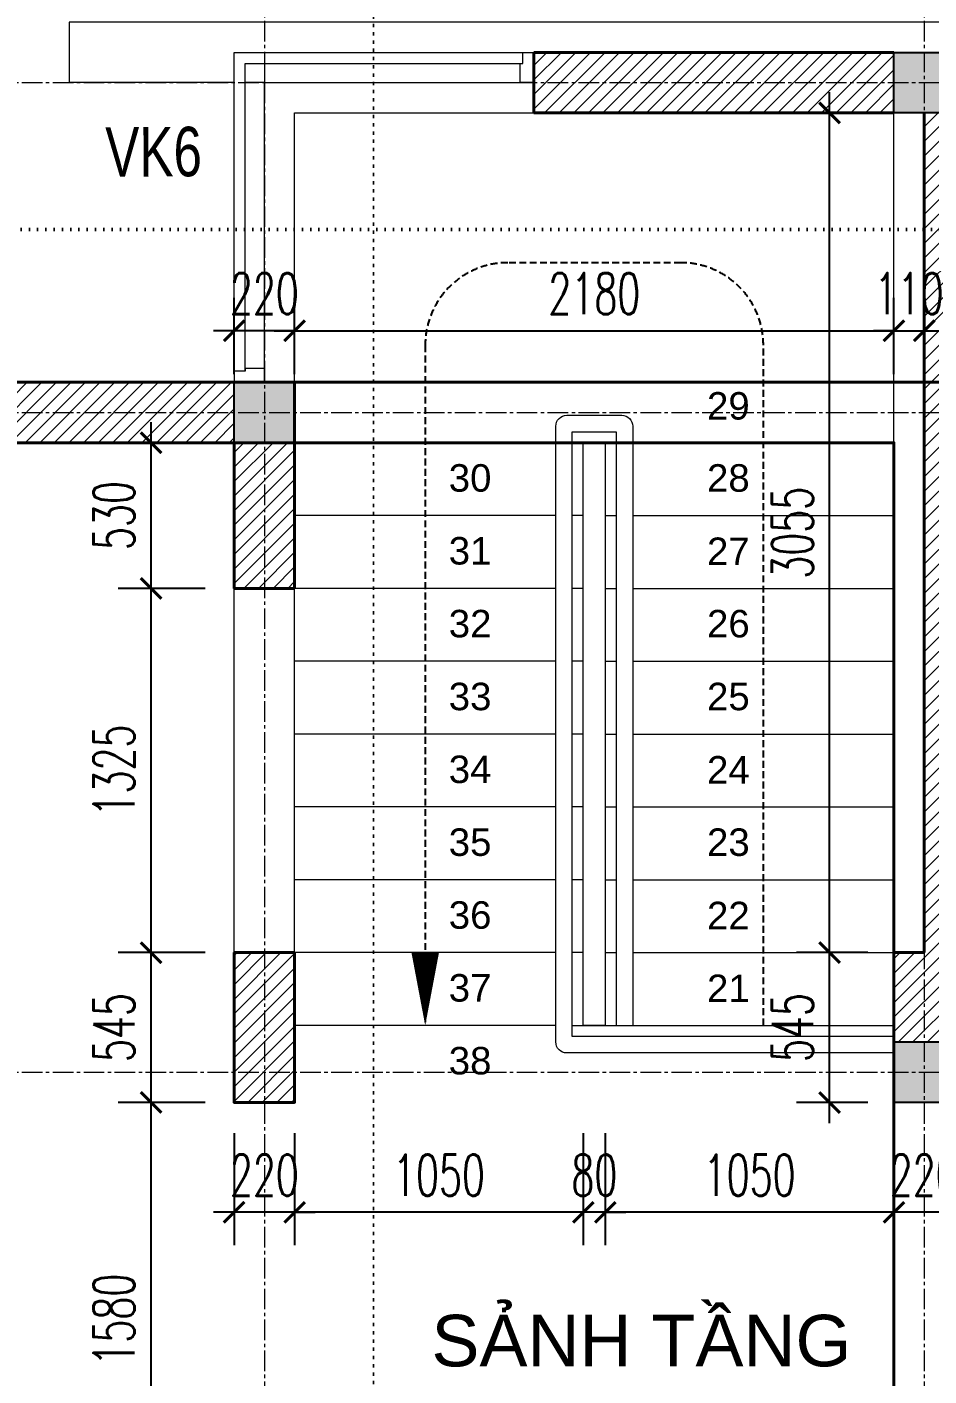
# Model space of a CAD drawing. Header units: millimetres. Extents: x -229618 to 2906, y -178063 to 96806.
# Drawn here: x -204117 to -200836, y -77678 to -72771 of the extents above; entities that cross this region are included whole.
import ezdxf
from ezdxf.enums import TextEntityAlignment as Align

# ---------------------------------------------------------------- set-up
doc = ezdxf.new("R2010")
doc.units = ezdxf.units.MM
doc.header["$LTSCALE"] = 200
doc.header["$MEASUREMENT"] = 0
doc.set_wipeout_variables(frame=1)
doc.header["$PDMODE"] = 3
doc.header["$PDSIZE"] = 50
for name, pattern in [('ACAD_ISO07W100', [3, 0, -3]), ('CENTER2', [1.125, 0.75, -0.125, 0.125, -0.125]), ('DASHED2', [0.375, 0.25, -0.125]), ('HIDDEN2', [0.1875, 0.125, -0.0625])]:
    doc.linetypes.add(name, pattern=pattern)
doc.layers.get('0').update_dxf_attribs({"color": 95, "linetype": 'CONTINUOUS'})
doc.layers.get('DEFPOINTS').update_dxf_attribs({"linetype": 'CONTINUOUS'})
for name, color, linetype, lineweight in [('cat', 1, 'CONTINUOUS', 40), ('hatch', 250, 'CONTINUOUS', 5), ('KH cat', 2, 'HIDDEN2', 50), ('nho', 252, 'CONTINUOUS', 15), ('thay', 7, 'CONTINUOUS', 18), ('tim', 18, 'CENTER2', 9)]:
    doc.layers.add(name, color=color, linetype=linetype, lineweight=lineweight)
for name, color, linetype in [('COT', 2, 'CONTINUOUS'), ('DIM', 251, 'CONTINUOUS'), ('TEXT', 33, 'CONTINUOUS'), ('thong ke cua', 7, 'CONTINUOUS'), ('VAT-LIEU', 251, 'CONTINUOUS')]:
    doc.layers.add(name, color=color, linetype=linetype)
doc.styles.add('Aria H iso', font='Vharial_0.ttf')
doc.styles.add('Scale', font='vnsimli.shx', dxfattribs={"width": 0.65, "bigfont": 'bigfont.shx'})
doc.styles.add('T3', font='Vhavan_0.ttf', dxfattribs={"width": 0.8})
doc.dimstyles.new('Scale', dxfattribs={"dimscale": 75, "dimtxt": 2, "dimasz": 1, "dimexe": 1.6, "dimexo": 0, "dimgap": 0.8, "dimtad": 1, "dimdec": 0, "dimzin": 0, "dimdsep": 46, "dimtxsty": 'Scale', "dimblk": 'ARCHTICK', "dimcen": 0.1, "dimdle": 1, "dimclrd": 256, "dimclre": 256, "dimclrt": 3, "dimadec": 0, "dimazin": 0, "dimtfac": 1, "dimtdec": 0, "dimtix": 1, "dimtmove": 2, "dimatfit": 3, "dimldrblk": 'ARCHTICK', "dimfxl": 0, "dimtolj": 1, "dimtzin": 0, "dimarcsym": 0})

# ---------------------------------------------------------------- blocks, each defined once
blk = doc.blocks.new('_ArchTick')
at = {"color": 0, "linetype": 'ByBlock', "const_width": 0.15}
blk.add_lwpolyline([(-0.5, -0.5), (0.5, 0.5)], dxfattribs=at)
blk = doc.blocks.new('*D1948')
at = {"layer": 'DEFPOINTS', "color": 0, "linetype": 'Continuous'}
for p in [(-202013, -76794.9), (-200963, -76794.9), (-202013, -77082.7)]:
    blk.add_point(p, dxfattribs=at)
at = {"layer": 'DIM', "linetype": 'Continuous', "lineweight": -2}
for p, q in [((-202013, -76794.9), (-202013, -77202.7)), ((-200963, -76794.9), (-200963, -77202.7)), ((-200888, -77082.7), (-202088, -77082.7))]:
    blk.add_line(p, q, dxfattribs=at)
at = {"layer": 'DIM', "linetype": 'Continuous', "lineweight": -2, "xscale": 75, "yscale": 75, "zscale": 75, "rotation": 180}
blk.add_blockref('_ArchTick', (-202013, -77082.7), dxfattribs=at)
at = {"layer": 'DIM', "linetype": 'Continuous', "lineweight": -2, "xscale": 75, "yscale": 75, "zscale": 75}
blk.add_blockref('_ArchTick', (-200963, -77082.7), dxfattribs=at)
at = {"layer": 'DIM', "color": 3, "linetype": 'Continuous', "insert": (-201488, -76947.7), "char_height": 150, "attachment_point": 5, "style": 'Scale'}
blk.add_mtext('\\A1;1050', dxfattribs=at)
blk = doc.blocks.new('*D1949')
at = {"layer": 'DEFPOINTS', "color": 0, "linetype": 'Continuous'}
for p in [(-202093, -76794.9), (-202013, -76794.9), (-202093, -77082.7)]:
    blk.add_point(p, dxfattribs=at)
at = {"layer": 'DIM', "linetype": 'Continuous', "lineweight": -2}
for p, q in [((-202093, -76794.9), (-202093, -77202.7)), ((-202013, -76794.9), (-202013, -77202.7)), ((-202093, -77082.7), (-202168, -77082.7)), ((-202013, -77082.7), (-202093, -77082.7)), ((-202013, -77082.7), (-201938, -77082.7))]:
    blk.add_line(p, q, dxfattribs=at)
at = {"layer": 'DIM', "linetype": 'Continuous', "lineweight": -2, "xscale": 75, "yscale": 75, "zscale": 75}
blk.add_blockref('_ArchTick', (-202093, -77082.7), dxfattribs=at)
at = {"layer": 'DIM', "linetype": 'Continuous', "lineweight": -2, "xscale": 75, "yscale": 75, "zscale": 75, "rotation": 180}
blk.add_blockref('_ArchTick', (-202013, -77082.7), dxfattribs=at)
at = {"layer": 'DIM', "color": 3, "linetype": 'Continuous', "insert": (-202053, -76947.7), "char_height": 150, "attachment_point": 5, "style": 'Scale'}
blk.add_mtext('\\A1;80', dxfattribs=at)
blk = doc.blocks.new('*D1950')
at = {"layer": 'DEFPOINTS', "color": 0, "linetype": 'Continuous'}
for p in [(-203143, -76794.9), (-202093, -76794.9), (-203143, -77082.7)]:
    blk.add_point(p, dxfattribs=at)
at = {"layer": 'DIM', "linetype": 'Continuous', "lineweight": -2}
for p, q in [((-203143, -76794.9), (-203143, -77202.7)), ((-202093, -76794.9), (-202093, -77202.7)), ((-202018, -77082.7), (-203218, -77082.7))]:
    blk.add_line(p, q, dxfattribs=at)
at = {"layer": 'DIM', "linetype": 'Continuous', "lineweight": -2, "xscale": 75, "yscale": 75, "zscale": 75, "rotation": 180}
blk.add_blockref('_ArchTick', (-203143, -77082.7), dxfattribs=at)
at = {"layer": 'DIM', "linetype": 'Continuous', "lineweight": -2, "xscale": 75, "yscale": 75, "zscale": 75}
blk.add_blockref('_ArchTick', (-202093, -77082.7), dxfattribs=at)
at = {"layer": 'DIM', "color": 3, "linetype": 'Continuous', "insert": (-202618, -76947.7), "char_height": 150, "attachment_point": 5, "style": 'Scale'}
blk.add_mtext('\\A1;1050', dxfattribs=at)
blk = doc.blocks.new('*D1951')
at = {"layer": 'DEFPOINTS', "color": 0, "linetype": 'Continuous'}
for p in [(-203363, -76794.9), (-203143, -76794.9), (-203363, -77082.7)]:
    blk.add_point(p, dxfattribs=at)
at = {"layer": 'DIM', "linetype": 'Continuous', "lineweight": -2}
for p, q in [((-203363, -76794.9), (-203363, -77202.7)), ((-203143, -76794.9), (-203143, -77202.7)), ((-203363, -77082.7), (-203438, -77082.7)), ((-203143, -77082.7), (-203363, -77082.7)), ((-203143, -77082.7), (-203068, -77082.7))]:
    blk.add_line(p, q, dxfattribs=at)
at = {"layer": 'DIM', "linetype": 'Continuous', "lineweight": -2, "xscale": 75, "yscale": 75, "zscale": 75}
blk.add_blockref('_ArchTick', (-203363, -77082.7), dxfattribs=at)
at = {"layer": 'DIM', "linetype": 'Continuous', "lineweight": -2, "xscale": 75, "yscale": 75, "zscale": 75, "rotation": 180}
blk.add_blockref('_ArchTick', (-203143, -77082.7), dxfattribs=at)
at = {"layer": 'DIM', "color": 3, "linetype": 'Continuous', "insert": (-203253, -76947.7), "char_height": 150, "attachment_point": 5, "style": 'Scale'}
blk.add_mtext('\\A1;220', dxfattribs=at)
blk = doc.blocks.new('*D1970')
at = {"layer": 'DEFPOINTS', "color": 0, "linetype": 'Continuous'}
for p in [(-200963, -76794.9), (-200743, -76794.9), (-200963, -77082.7)]:
    blk.add_point(p, dxfattribs=at)
at = {"layer": 'DIM', "linetype": 'Continuous', "lineweight": -2}
for p, q in [((-200963, -76794.9), (-200963, -77202.7)), ((-200743, -76794.9), (-200743, -77202.7)), ((-200963, -77082.7), (-201038, -77082.7)), ((-200743, -77082.7), (-200963, -77082.7)), ((-200743, -77082.7), (-200668, -77082.7))]:
    blk.add_line(p, q, dxfattribs=at)
at = {"layer": 'DIM', "linetype": 'Continuous', "lineweight": -2, "xscale": 75, "yscale": 75, "zscale": 75}
blk.add_blockref('_ArchTick', (-200963, -77082.7), dxfattribs=at)
at = {"layer": 'DIM', "linetype": 'Continuous', "lineweight": -2, "xscale": 75, "yscale": 75, "zscale": 75, "rotation": 180}
blk.add_blockref('_ArchTick', (-200743, -77082.7), dxfattribs=at)
at = {"layer": 'DIM', "color": 3, "linetype": 'Continuous', "insert": (-200853, -76947.7), "char_height": 150, "attachment_point": 5, "style": 'Scale'}
blk.add_mtext('\\A1;220', dxfattribs=at)
blk = doc.blocks.new('*D1975')
at = {"layer": 'DEFPOINTS', "color": 0, "linetype": 'Continuous'}
for p in [(-203665.1, -76683.2), (-203468.6, -76683.2), (-203468.6, -78263.2)]:
    blk.add_point(p, dxfattribs=at)
at = {"layer": 'DIM', "linetype": 'Continuous', "lineweight": -2}
for p, q in [((-203665.1, -78338.2), (-203665.1, -76608.2)), ((-203468.6, -76683.2), (-203785.1, -76683.2)), ((-203468.6, -78263.2), (-203785.1, -78263.2))]:
    blk.add_line(p, q, dxfattribs=at)
at = {"layer": 'DIM', "linetype": 'Continuous', "lineweight": -2, "xscale": 75, "yscale": 75, "zscale": 75}
for p, rotation in [((-203665.1, -76683.2), 90), ((-203665.1, -78263.2), 270)]:
    blk.add_blockref('_ArchTick', p, dxfattribs=dict(at, rotation=rotation))
at = {"layer": 'DIM', "color": 3, "linetype": 'Continuous', "insert": (-203800.1, -77473.2), "char_height": 150, "attachment_point": 5, "rotation": 90, "style": 'Scale'}
blk.add_mtext('\\A1;1580', dxfattribs=at)
blk = doc.blocks.new('*D1976')
at = {"layer": 'DEFPOINTS', "color": 0, "linetype": 'Continuous'}
for p in [(-203665.1, -76138.2), (-203468.6, -76138.2), (-203468.6, -76683.2)]:
    blk.add_point(p, dxfattribs=at)
at = {"layer": 'DIM', "linetype": 'Continuous', "lineweight": -2}
for p, q in [((-203665.1, -76758.2), (-203665.1, -76063.2)), ((-203468.6, -76138.2), (-203785.1, -76138.2)), ((-203468.6, -76683.2), (-203785.1, -76683.2))]:
    blk.add_line(p, q, dxfattribs=at)
at = {"layer": 'DIM', "linetype": 'Continuous', "lineweight": -2, "xscale": 75, "yscale": 75, "zscale": 75}
for p, rotation in [((-203665.1, -76138.2), 90), ((-203665.1, -76683.2), 270)]:
    blk.add_blockref('_ArchTick', p, dxfattribs=dict(at, rotation=rotation))
at = {"layer": 'DIM', "color": 3, "linetype": 'Continuous', "insert": (-203800.1, -76410.7), "char_height": 150, "attachment_point": 5, "rotation": 90, "style": 'Scale'}
blk.add_mtext('\\A1;545', dxfattribs=at)
blk = doc.blocks.new('*D1977')
at = {"layer": 'DEFPOINTS', "color": 0, "linetype": 'Continuous'}
for p in [(-203665.1, -74813.2), (-203468.6, -74813.2), (-203468.6, -76138.2)]:
    blk.add_point(p, dxfattribs=at)
at = {"layer": 'DIM', "linetype": 'Continuous', "lineweight": -2}
for p, q in [((-203665.1, -76213.2), (-203665.1, -74738.2)), ((-203468.6, -74813.2), (-203785.1, -74813.2)), ((-203468.6, -76138.2), (-203785.1, -76138.2))]:
    blk.add_line(p, q, dxfattribs=at)
at = {"layer": 'DIM', "linetype": 'Continuous', "lineweight": -2, "xscale": 75, "yscale": 75, "zscale": 75}
for p, rotation in [((-203665.1, -74813.2), 90), ((-203665.1, -76138.2), 270)]:
    blk.add_blockref('_ArchTick', p, dxfattribs=dict(at, rotation=rotation))
at = {"layer": 'DIM', "color": 3, "linetype": 'Continuous', "insert": (-203800.1, -75475.7), "char_height": 150, "attachment_point": 5, "rotation": 90, "style": 'Scale'}
blk.add_mtext('\\A1;1325', dxfattribs=at)
blk = doc.blocks.new('*D1978')
at = {"layer": 'DEFPOINTS', "color": 0, "linetype": 'Continuous'}
for p in [(-203665.1, -74283.2), (-203468.6, -74283.2), (-203468.6, -74813.2)]:
    blk.add_point(p, dxfattribs=at)
at = {"layer": 'DIM', "linetype": 'Continuous', "lineweight": -2}
for p, q in [((-203665.1, -74888.2), (-203665.1, -74208.2)), ((-203468.6, -74283.2), (-203785.1, -74283.2)), ((-203468.6, -74813.2), (-203785.1, -74813.2))]:
    blk.add_line(p, q, dxfattribs=at)
at = {"layer": 'DIM', "linetype": 'Continuous', "lineweight": -2, "xscale": 75, "yscale": 75, "zscale": 75}
for p, rotation in [((-203665.1, -74283.2), 90), ((-203665.1, -74813.2), 270)]:
    blk.add_blockref('_ArchTick', p, dxfattribs=dict(at, rotation=rotation))
at = {"layer": 'DIM', "color": 3, "linetype": 'Continuous', "insert": (-203800.1, -74548.2), "char_height": 150, "attachment_point": 5, "rotation": 90, "style": 'Scale'}
blk.add_mtext('\\A1;530', dxfattribs=at)
blk = doc.blocks.new('*D1983')
at = {"layer": 'DEFPOINTS', "color": 0, "linetype": 'Continuous'}
for p in [(-200963, -73875.8), (-203143, -74033.8), (-200963, -74033.8)]:
    blk.add_point(p, dxfattribs=at)
at = {"layer": 'DIM', "linetype": 'Continuous', "lineweight": -2}
for p, q in [((-203143, -74033.8), (-203143, -73755.8)), ((-200963, -74033.8), (-200963, -73755.8)), ((-203218, -73875.8), (-200888, -73875.8))]:
    blk.add_line(p, q, dxfattribs=at)
at = {"layer": 'DIM', "linetype": 'Continuous', "lineweight": -2, "xscale": 75, "yscale": 75, "zscale": 75, "rotation": 180}
blk.add_blockref('_ArchTick', (-203143, -73875.8), dxfattribs=at)
at = {"layer": 'DIM', "linetype": 'Continuous', "lineweight": -2, "xscale": 75, "yscale": 75, "zscale": 75}
blk.add_blockref('_ArchTick', (-200963, -73875.8), dxfattribs=at)
at = {"layer": 'DIM', "color": 3, "linetype": 'Continuous', "insert": (-202053, -73740.8), "char_height": 150, "attachment_point": 5, "style": 'Scale'}
blk.add_mtext('\\A1;2180', dxfattribs=at)
blk = doc.blocks.new('*D1984')
at = {"layer": 'DEFPOINTS', "color": 0, "linetype": 'Continuous'}
for p in [(-200853, -73875.8), (-200963, -74033.8), (-200853, -74033.8)]:
    blk.add_point(p, dxfattribs=at)
at = {"layer": 'DIM', "linetype": 'Continuous', "lineweight": -2}
for p, q in [((-200963, -74033.8), (-200963, -73755.8)), ((-200853, -74033.8), (-200853, -73755.8)), ((-200963, -73875.8), (-201038, -73875.8)), ((-200963, -73875.8), (-200853, -73875.8)), ((-200853, -73875.8), (-200778, -73875.8))]:
    blk.add_line(p, q, dxfattribs=at)
at = {"layer": 'DIM', "linetype": 'Continuous', "lineweight": -2, "xscale": 75, "yscale": 75, "zscale": 75}
blk.add_blockref('_ArchTick', (-200963, -73875.8), dxfattribs=at)
at = {"layer": 'DIM', "linetype": 'Continuous', "lineweight": -2, "xscale": 75, "yscale": 75, "zscale": 75, "rotation": 180}
blk.add_blockref('_ArchTick', (-200853, -73875.8), dxfattribs=at)
at = {"layer": 'DIM', "color": 3, "linetype": 'Continuous', "insert": (-200908, -73740.8), "char_height": 150, "attachment_point": 5, "style": 'Scale'}
blk.add_mtext('\\A1;110', dxfattribs=at)
blk = doc.blocks.new('*D2050')
at = {"layer": 'DEFPOINTS', "color": 0, "linetype": 'Continuous'}
for p in [(-201197.2, -76138.2), (-201058.3, -76138.2), (-201058.3, -76683.2)]:
    blk.add_point(p, dxfattribs=at)
at = {"layer": 'DIM', "linetype": 'Continuous', "lineweight": -2}
for p, q in [((-201197.2, -76758.2), (-201197.2, -76063.2)), ((-201058.3, -76138.2), (-201317.2, -76138.2)), ((-201058.3, -76683.2), (-201317.2, -76683.2))]:
    blk.add_line(p, q, dxfattribs=at)
at = {"layer": 'DIM', "linetype": 'Continuous', "lineweight": -2, "xscale": 75, "yscale": 75, "zscale": 75}
for p, rotation in [((-201197.2, -76138.2), 90), ((-201197.2, -76683.2), 270)]:
    blk.add_blockref('_ArchTick', p, dxfattribs=dict(at, rotation=rotation))
at = {"layer": 'DIM', "color": 3, "linetype": 'Continuous', "insert": (-201332.2, -76410.7), "char_height": 150, "attachment_point": 5, "rotation": 90, "style": 'Scale'}
blk.add_mtext('\\A1;545', dxfattribs=at)
blk = doc.blocks.new('*D2051')
at = {"layer": 'DEFPOINTS', "color": 0, "linetype": 'Continuous'}
for p in [(-201197.2, -73083.2), (-201058.3, -73083.2), (-201058.3, -76138.2)]:
    blk.add_point(p, dxfattribs=at)
at = {"layer": 'DIM', "linetype": 'Continuous', "lineweight": -2}
for p, q in [((-201197.2, -76213.2), (-201197.2, -73008.2)), ((-201058.3, -73083.2), (-201317.2, -73083.2)), ((-201058.3, -76138.2), (-201317.2, -76138.2))]:
    blk.add_line(p, q, dxfattribs=at)
at = {"layer": 'DIM', "linetype": 'Continuous', "lineweight": -2, "xscale": 75, "yscale": 75, "zscale": 75}
for p, rotation in [((-201197.2, -73083.2), 90), ((-201197.2, -76138.2), 270)]:
    blk.add_blockref('_ArchTick', p, dxfattribs=dict(at, rotation=rotation))
at = {"layer": 'DIM', "color": 3, "linetype": 'Continuous', "insert": (-201332.2, -74610.7), "char_height": 150, "attachment_point": 5, "rotation": 90, "style": 'Scale'}
blk.add_mtext('\\A1;3055', dxfattribs=at)
blk = doc.blocks.new('kh cua')
at = {"ltscale": 600}
blk.add_wipeout([(0, 210.4), (-65, 200.1), (-123.6, 170.2), (-170.2, 123.6), (-200.1, 65), (-210.4, 0), (-200.1, -65), (-170.2, -123.6), (-123.6, -170.2), (-65, -200.1), (0, -210.4), (65, -200.1), (123.6, -170.2), (170.2, -123.6), (200.1, -65), (210.4, 0), (200.1, 65), (170.2, 123.6), (123.6, 170.2), (65, 200.1)], dxfattribs=at).dxf.layer = 'thong ke cua'
at = {"layer": 'thong ke cua', "color": 1, "style": 'T3', "width": 0.973787}
blk.add_attdef('AA', text='', height=180, rotation=0.3157, dxfattribs=at).set_placement((-171.5, -80.9), (179.8, -78.9), align=Align.FIT)
blk = doc.blocks.new('*D2138')
at = {"layer": 'DEFPOINTS', "color": 0}
for p in [(-203363, -73875.8), (-203363, -74033.8), (-203143, -74033.8)]:
    blk.add_point(p, dxfattribs=at)
at = {"layer": 'DIM', "lineweight": -2}
for p, q in [((-203363, -74033.8), (-203363, -73755.8)), ((-203143, -74033.8), (-203143, -73755.8)), ((-203363, -73875.8), (-203438, -73875.8)), ((-203143, -73875.8), (-203363, -73875.8)), ((-203143, -73875.8), (-203068, -73875.8))]:
    blk.add_line(p, q, dxfattribs=at)
at = {"layer": 'DIM', "lineweight": -2, "xscale": 75, "yscale": 75, "zscale": 75}
blk.add_blockref('_ArchTick', (-203363, -73875.8), dxfattribs=at)
at = {"layer": 'DIM', "lineweight": -2, "xscale": 75, "yscale": 75, "zscale": 75, "rotation": 180}
blk.add_blockref('_ArchTick', (-203143, -73875.8), dxfattribs=at)
at = {"layer": 'DIM', "color": 3, "insert": (-203253, -73740.8), "char_height": 150, "attachment_point": 5, "style": 'Scale'}
blk.add_mtext('\\A1;220', dxfattribs=at)

msp = doc.modelspace()

# ---------------------------------------------------------------- hatches: boundary and pattern name
at = {"layer": 'hatch', "linetype": 'Continuous'}
h = msp.add_hatch(dxfattribs=at)
h.set_pattern_fill('ANSI31', color=256, scale=300, style=0)
h.set_pattern_definition([(45, (-235340.12, -37193.56), (-26.516504, 26.516504), [])])
h.paths.add_polyline_path([(-204643, -74063.2), (-205313, -74063.2), (-205313, -74283.2), (-204643, -74283.2)])
h.paths.add_polyline_path([(-199653, -73083.2), (-200743, -73083.2), (-200743, -72973.2), (-199653, -72973.2)])
h.paths.add_polyline_path([(-199653, -72973.2), (-200743, -72973.2), (-200743, -72863.2), (-199653, -72863.2)])
h.paths.add_polyline_path([(-203443, -74283.2), (-203473, -74283.2), (-203473, -74063.2), (-203443, -74063.2)])
h.paths.add_polyline_path([(-200743, -76383.2), (-200963, -76383.2), (-200963, -76353.2), (-200743, -76353.2)])
h.paths.add_polyline_path([(-196763, -76683.2), (-198643, -76683.2), (-198643, -76968.2), (-198863, -76968.2), (-198863, -76683.2), (-199053, -76683.2), (-199053, -76573.2), (-198863, -76573.2), (-198863, -76463.2), (-196763, -76463.2)])
h.paths.add_polyline_path([(-195343, -76463.2), (-195563, -76463.2), (-195563, -75263.2), (-195343, -75263.2)])
h.paths.add_polyline_path([(-196543, -75863.2), (-196763, -75863.2), (-196763, -73083.2), (-196543, -73083.2)])
h.paths.add_polyline_path([(-196763, -73083.2), (-197853, -73083.2), (-197853, -72863.2), (-196763, -72863.2)])
h.paths.add_polyline_path([(-200963, -73083.2), (-202273, -73083.2), (-202273, -72863.2), (-200963, -72863.2)])
h.paths.add_polyline_path([(-200743, -76353.2), (-200963, -76353.2), (-200963, -76138.2), (-200853, -76138.2), (-200853, -73083.2), (-200743, -73083.2)])
h.paths.add_polyline_path([(-199953, -76683.2), (-200743, -76683.2), (-200743, -76463.2), (-200143, -76463.2), (-200143, -76573.2), (-199953, -76573.2)])
h.paths.add_polyline_path([(-203143, -74813.2), (-203363, -74813.2), (-203363, -74283.2), (-203143, -74283.2)])
h.paths.add_polyline_path([(-207263, -74283.2), (-208543, -74283.2), (-208543, -74063.2), (-207263, -74063.2)])
h.paths.add_polyline_path([(-204643, -74063.2), (-203473, -74063.2), (-203473, -74283.2), (-204643, -74283.2)])
h.paths.add_polyline_path([(-208873, -75283.2), (-208763, -75283.2), (-208873, -75291)])
h.paths.add_polyline_path([(-208763, -76463.2), (-208763, -75283.2), (-208543, -75283.2), (-208543, -76463.2)])
h.paths.add_polyline_path([(-208873, -76983.2), (-208873, -76573.2), (-208763, -76573.2), (-208763, -76683.2), (-208543, -76683.2), (-208543, -76983.2)])
h.paths.add_polyline_path([(-196763, -76463.3), (-196543, -76463.3), (-196543, -76683.3), (-196763, -76683.3)])
h.paths.add_polyline_path([(-203363, -74283.2), (-203443, -74283.2), (-203443, -74063.2), (-203363, -74063.2)])
h.paths.add_polyline_path([(-200963, -76463.2), (-200963, -76383.2), (-200743, -76383.2), (-200743, -76463.2)])
h = msp.add_hatch(dxfattribs=at)
h.set_pattern_fill('BT', color=256, scale=100, style=0)
h.set_pattern_definition([(0, (83.29, 12.83), (0, 100), [0, -100]), (0, (12.65, 56.06), (0, 100), [0, -100]), (0, (15.78, 38.46), (0, 100), [0, -100]), (0, (51, 46.67), (0, 100), [0, -100]), (0, (32.02, 75.43), (0, 100), [0, -100]), (0, (26.93, 62.72), (0, 100), [0, -100]), (0, (35.94, 84.04), (0, 100), [0, -100]), (0, (22.04, 92.45), (0, 100), [0, -100]), (0, (41.22, 70.54), (0, 100), [0, -100]), (0, (9.13, 70.93), (0, 100), [0, -100]), (0, (73.12, 71.32), (0, 100), [0, -100]), (0, (87.6, 74.06), (0, 100), [0, -100]), (0, (80.16, 63.89), (0, 100), [0, -100]), (0, (82.32, 50.2), (0, 100), [0, -100]), (0, (56.29, 62.13), (0, 100), [0, -100]), (0, (55.51, 34.55), (0, 100), [0, -100]), (0, (55.51, 25.94), (0, 100), [0, -100]), (0, (8.15, 23.98), (0, 100), [0, -100]), (0, (47.68, 35.72), (0, 100), [0, -100]), (0, (48.07, 2.46), (0, 100), [0, -100]), (0, (37.31, 23.79), (0, 100), [0, -100]), (0, (38.09, 14), (0, 100), [0, -100]), (0, (25.17, 6.77), (0, 100), [0, -100]), (0, (31.83, 20.07), (0, 100), [0, -100]), (0, (27.13, 24.18), (0, 100), [0, -100]), (45, (79.99, 21.105), (0, 100.00003), [8, -133.4214]), (135, (85.65, 26.76), (-100.00003, 0), [8, -133.4214]), (270, (79.99, 32.42), (100, -2e-14), [11.3137, -88.6863]), (180, (76.52, 22.38), (-1e-14, -100), [12, -88]), (270, (64.52, 22.38), (100, -2e-14), [12, -88]), (45, (64.52, 10.38), (0, 100.00003), [16.9706, -124.4508]), (90, (39.51, 29.29), (-100, 6e-15), [16.8, -83.2]), (180, (39.51, 46.09), (-1e-14, -100), [16.8, -83.2]), (315, (22.714, 46.095), (100.00003, -2e-14), [23.7588, -117.6626]), (135, (25.28, 11.31), (-100.00003, 0), [7, -134.4214]), (225, (20.33, 16.26), (-1e-14, -100.00003), [7, -134.4214]), (0, (15.38, 11.31), (0, 100), [9.8995, -90.1005]), (0, (61.83, 78.92), (0, 100), [13.75, -86.25]), (90, (75.58, 78.92), (-100, 6e-15), [13.75, -86.25]), (225, (75.584, 92.67), (-1e-14, -100.00003), [19.4454, -121.9759]), (270, (50.27, 80.91), (100, -2e-14), [12.5, -87.5]), (0, (50.27, 68.41), (0, 100), [12.5, -87.5]), (135, (62.77, 68.41), (-100.00003, 0), [17.6777, -123.7437]), (45, (56.63, 84.76), (0, 100.00003), [8.5, -132.9214]), (135, (62.64, 90.77), (-100.00003, 0), [8.5, -132.9214]), (270, (56.63, 96.78), (100, -2e-14), [12.0208, -87.9792]), (135, (17.366, 77.56), (-100.00003, 0), [14.1421, -127.2792]), (0, (7.37, 77.56), (0, 100), [10, -90]), (270, (7.37, 87.56), (100, -2e-14), [10, -90]), (45, (0, 0), (-49.497475, 49.497475), []), (45, (35, 0), (-49.497475, 49.497475), [])])
h.paths.add_polyline_path([(-208763, -74063.2), (-208543, -74063.2), (-208543, -74283.2), (-208763, -74283.2)])
h.paths.add_polyline_path([(-208763, -80663.2), (-208543, -80663.2), (-208543, -80883.2), (-208763, -80883.2)])
h.paths.add_polyline_path([(-208763, -76683.2), (-208543, -76683.2), (-208543, -76463.2), (-208763, -76463.2)])
h.paths.add_polyline_path([(-195563, -76463.2), (-195343, -76463.2), (-195343, -76683.2), (-195563, -76683.2)])
h.paths.add_polyline_path([(-195563, -80663.2), (-195343, -80663.2), (-195343, -80883.2), (-195563, -80883.2)])
h.paths.add_polyline_path([(-196763, -72863.2), (-196543, -72863.2), (-196543, -73083.2), (-196763, -73083.2)])
h.paths.add_polyline_path([(-203363, -80883.2), (-203363, -80663.2), (-203143, -80663.2), (-203143, -80883.2)])
h.paths.add_polyline_path([(-200743, -80663.2), (-200743, -80883.2), (-200963, -80883.2), (-200963, -80663.2)])
h.paths.add_polyline_path([(-203363, -74283.2), (-203363, -74063.2), (-203143, -74063.2), (-203143, -74283.2)])
h.paths.add_polyline_path([(-200743, -72863.2), (-200743, -73083.2), (-200963, -73083.2), (-200963, -72863.2)])
h.paths.add_polyline_path([(-200963, -76463.2), (-200743, -76463.2), (-200743, -76683.2), (-200963, -76683.2)])
h.paths.add_polyline_path([(-203363, -78263.2), (-203143, -78263.2), (-203143, -78483.2), (-203363, -78483.2)])
h = msp.add_hatch(dxfattribs=at)
h.set_pattern_fill('ANSI31', color=256, scale=300, style=0)
h.set_pattern_definition([(45, (-235340.12, -76518.56), (-26.516504, 26.516504), [])])
h.paths.add_polyline_path([(-203143, -80663.2), (-203253, -80663.2), (-203253, -79383.2), (-203143, -79383.2)])
h.paths.add_polyline_path([(-200633, -80883.2), (-200663, -80883.2), (-200663, -80663.2), (-200633, -80663.2)], flags=17)
h.paths.add_polyline_path([(-203443, -80883.2), (-203473, -80883.2), (-203473, -80663.2), (-203443, -80663.2)])
h.paths.add_polyline_path([(-198643, -80663.2), (-198863, -80663.2), (-198863, -80563.2), (-198643, -80563.2)], flags=17)
h.paths.add_polyline_path([(-207043, -80773.2), (-204643, -80773.2), (-204643, -80663.2), (-203473, -80663.2), (-203473, -80883.2), (-207263, -80883.2), (-207263, -80078.2), (-207043, -80078.2)])
h.paths.add_polyline_path([(-200963, -80883.2), (-203143, -80883.2), (-203143, -80663.2), (-200963, -80663.2)])
h.paths.add_polyline_path([(-194743, -80063.2), (-195563, -80063.2), (-195563, -79843.2), (-194743, -79843.2)])
h.paths.add_polyline_path([(-203143, -76683.2), (-203363, -76683.2), (-203363, -76138.2), (-203143, -76138.2)])
h.paths.add_polyline_path([(-207263, -78183.2), (-206823, -78183.2), (-206823, -78483.2), (-207043, -78483.2), (-207043, -79178.2), (-207263, -79178.2)])
h.paths.add_polyline_path([(-205083, -78183.2), (-204643, -78183.2), (-204643, -78483.2), (-205083, -78483.2)])
h.paths.add_polyline_path([(-198863, -79563.2), (-198863, -77868.2), (-198643, -77868.2), (-198643, -79563.2)])
h.paths.add_polyline_path([(-200963, -78293.2), (-200853, -78293.2), (-200853, -80283.2), (-199963, -80283.2), (-199963, -80663.2), (-198643, -80663.2), (-198643, -80883.2), (-200633, -80883.2), (-200633, -80663.2), (-200073, -80663.2), (-200073, -80393.2), (-200853, -80393.2), (-200853, -80663.2), (-200963, -80663.2)])
h.paths.add_polyline_path([(-200743, -78293.2), (-200963, -78293.2), (-200963, -78183.2), (-200743, -78183.2)])
h.paths.add_polyline_path([(-199993, -78293.2), (-198863, -78293.2), (-198863, -78183.2), (-199993, -78183.2)])
h.paths.add_polyline_path([(-203363, -80883.2), (-203443, -80883.2), (-203443, -80663.2), (-203363, -80663.2)])
h.paths.add_polyline_path([(-200663, -80883.2), (-200743, -80883.2), (-200743, -80663.2), (-200663, -80663.2)], flags=17)
h.paths.add_polyline_path([(-198642.7, -80773.2), (-195563, -80773.2), (-195563, -80883.2), (-198642.7, -80883.2)])

# ---------------------------------------------------------------- linework, layer by layer
at = {"layer": 'cat', "linetype": 'Continuous'}
for p, q in [((-200963, -72863.2), (-202273, -72863.2)), ((-202273, -73083.2), (-202273, -72863.2)), ((-200963, -73083.2), (-202273, -73083.2)), ((-200853, -76138.2), (-200853, -73083.2)), ((-205313, -74063.2), (-203143, -74063.2)), ((-203143, -74063.2), (-203143, -74063.2)), ((-205313, -74283.2), (-203363, -74283.2)), ((-203143, -74813.2), (-203363, -74813.2)), ((-203143, -76138.2), (-203363, -76138.2)), ((-200963, -76463.2), (-200963, -76138.2)), ((-200963, -76138.2), (-200853, -76138.2))]:
    msp.add_line(p, q, dxfattribs=at)
at = {"layer": 'cat'}
msp.add_lwpolyline([(-203143, -74063.2), (-200743, -74063.2), (-200743, -80883.2), (-203363, -80883.2), (-203363, -78483.2), (-203143, -78483.2), (-203143, -80663.2), (-200963, -80663.2), (-200963, -74283.2), (-203143, -74283.2), (-203143, -74063.2)], dxfattribs=at)
at = {"layer": 'cat', "linetype": 'Continuous'}
for points in [[(-203143, -74813.2), (-203143, -74283.2), (-203363, -74283.2), (-203363, -74813.2)], [(-203363, -76138.2), (-203363, -76683.2), (-203143, -76683.2), (-203143, -76138.2)]]:
    msp.add_lwpolyline(points, dxfattribs=at)
at = {"layer": 'COT', "linetype": 'Continuous'}
for points in [[(-200743, -73083.2), (-200963, -73083.2), (-200963, -72863.2), (-200743, -72863.2)], [(-203143, -74283.2), (-203363, -74283.2), (-203363, -74063.2), (-203143, -74063.2)], [(-200743, -76463.2), (-200743, -76683.2), (-200963, -76683.2), (-200963, -76463.2)]]:
    msp.add_lwpolyline(points, close=True, dxfattribs=at)
at = {"layer": 'hatch', "linetype": 'Continuous'}
msp.add_lwpolyline([(-202668, -76138.2, 100, 0, 0), (-202668, -76403.2, 0, 0, 0)], format="xyseb", dxfattribs=at)
at = {"layer": 'KH cat', "linetype": 'ACAD_ISO07W100', "ltscale": 0.05}
for p, q in [((-202856.5, -83480.8), (-202856.5, -68546.2)), ((-212174.8, -73507.6), (-191735.6, -73507.6))]:
    msp.add_line(p, q, dxfattribs=at)
at = {"layer": 'nho', "linetype": 'Continuous'}
for points in [[(-203363, -74023.2), (-203363, -72863.2), (-202313, -72863.2)], [(-203323, -74023.2), (-203323, -72903.2), (-202313, -72903.2)], [(-203253, -74063.2), (-203253, -72973.2), (-202273, -72973.2)], [(-200963, -76443.2), (-202133, -76443.2), (-202133, -74243.2), (-201973, -74243.2), (-201973, -76403.2)]]:
    msp.add_lwpolyline(points, dxfattribs=at)
for points in [[(-202323, -72903.2), (-202313, -72903.2), (-202313, -72863.2), (-202273, -72863.2), (-202273, -72973.2), (-202323, -72973.2)], [(-203253, -72973.2), (-203323, -72973.2), (-203323, -72903.2), (-203253, -72903.2)], [(-203323, -74013.2), (-203323, -74023.2), (-203363, -74023.2), (-203363, -74063.2), (-203253, -74063.2), (-203253, -74013.2)]]:
    msp.add_lwpolyline(points, close=True, dxfattribs=at)
msp.add_lwpolyline([(-200963, -76503.2), (-202153, -76503.2, -0.414214), (-202193, -76463.2), (-202193, -74223.2, -0.414214), (-202153, -74183.2), (-201953, -74183.2, -0.414214), (-201913, -74223.2), (-201913, -76403.2)], format="xyb", dxfattribs=at)
at = {"layer": 'thay'}
msp.add_line((-203363, -72973.2), (-203963, -72973.2), dxfattribs=at)
at = {"layer": 'thay', "linetype": 'Continuous'}
for p, q in [((-200963, -76138.2), (-200963, -73083.2)), ((-202193, -74283.2), (-203143, -74283.2)), ((-202093, -74283.2), (-202133, -74283.2)), ((-202013, -74283.2), (-201973, -74283.2)), ((-201913, -74283.2), (-200963, -74283.2)), ((-202193, -74548.2), (-203143, -74548.2)), ((-202093, -74548.2), (-202133, -74548.2)), ((-202013, -74548.2), (-201973, -74548.2)), ((-201913, -74548.2), (-200963, -74548.2)), ((-202193, -74813.2), (-203143, -74813.2)), ((-202093, -74813.2), (-202133, -74813.2)), ((-202013, -74813.2), (-201973, -74813.2)), ((-201913, -74813.2), (-200963, -74813.2)), ((-202193, -75078.2), (-203143, -75078.2)), ((-202093, -75078.2), (-202133, -75078.2)), ((-202013, -75078.2), (-201973, -75078.2)), ((-201913, -75078.2), (-200963, -75078.2)), ((-202193, -75343.2), (-203143, -75343.2)), ((-202093, -75343.2), (-202133, -75343.2)), ((-202013, -75343.2), (-201973, -75343.2)), ((-201913, -75343.2), (-200963, -75343.2)), ((-202193, -75608.2), (-203143, -75608.2)), ((-202093, -75608.2), (-202133, -75608.2)), ((-202013, -75608.2), (-201973, -75608.2)), ((-201913, -75608.2), (-200963, -75608.2)), ((-202193, -75873.2), (-203143, -75873.2)), ((-202093, -75873.2), (-202133, -75873.2)), ((-202013, -75873.2), (-201973, -75873.2)), ((-201913, -75873.2), (-200963, -75873.2)), ((-202193, -76138.2), (-203143, -76138.2)), ((-202093, -76138.2), (-202133, -76138.2)), ((-202013, -76138.2), (-201973, -76138.2)), ((-201913, -76138.2), (-200963, -76138.2)), ((-202193, -76403.2), (-203143, -76403.2)), ((-202133, -76403.2), (-200963, -76403.2))]:
    msp.add_line(p, q, dxfattribs=at)
for points in [[(-199653, -72863.2), (-199653, -72753.2), (-203963, -72753.2), (-203963, -72973.2)], [(-203143, -74063.2), (-203143, -73083.2), (-202273, -73083.2)], [(-203363, -76138.2), (-203363, -74813.2)], [(-203143, -76138.2), (-203143, -74813.2)]]:
    msp.add_lwpolyline(points, dxfattribs=at)
msp.add_lwpolyline([(-202013, -76403.2), (-202093, -76403.2), (-202093, -74283.2), (-202013, -74283.2)], close=True, dxfattribs=at)
at = {"layer": 'tim', "ltscale": 0.5}
for p, q in [((-203253, -69148.2), (-203253, -82730.2)), ((-200853, -69148.2), (-200853, -82730.2)), ((-211222.8, -72973.2), (-192365, -72973.2)), ((-211222.8, -74173.2), (-192365, -74173.2)), ((-211222.8, -76573.2), (-192365, -76573.2))]:
    msp.add_line(p, q, dxfattribs=at)
at = {"layer": 'VAT-LIEU', "linetype": 'DASHED2', "ltscale": 0.5}
msp.add_lwpolyline([(-201438, -76403.2), (-201438, -73928.2, 0.414214), (-201738, -73628.2), (-202368, -73628.2, 0.414214), (-202668, -73928.2), (-202668, -76403.2)], format="xyb", dxfattribs=at)

# ---------------------------------------------------------------- texts
at = {"layer": 'TEXT', "linetype": 'Continuous', "style": 'Aria H iso'}
for s, p in [('29', (-201643.1, -74199)), ('30', (-202582.5, -74461.2)), ('28', (-201643.1, -74461.3)), ('31', (-202582.5, -74726.2)), ('27', (-201643.1, -74728)), ('32', (-202582.5, -74991.2)), ('26', (-201643.1, -74991.3)), ('33', (-202582.5, -75256.2)), ('25', (-201643.1, -75256.3)), ('34', (-202582.5, -75521.2)), ('24', (-201643.1, -75523)), ('35', (-202582.5, -75786.2)), ('23', (-201643.1, -75786.2)), ('36', (-202582.5, -76051.2)), ('22', (-201643.1, -76053)), ('37', (-202582.5, -76316.2)), ('21', (-201643.1, -76318)), ('38', (-202582.5, -76581.2))]:
    msp.add_text(s, height=100, dxfattribs=at).set_placement(p)
at = {"layer": 'TEXT', "style": 'Aria H iso'}
msp.add_text('s¶nh tÇng', height=187.5, dxfattribs=at).set_placement((-202645.4, -77643.2))

# ---------------------------------------------------------------- dimensions: what is measured, and where the dimension line sits
at = {"layer": 'DIM', "linetype": 'Continuous'}
for base, p1, p2, picture, middle in [((-201197.2, -73083.2), (-201058.3, -76138.2), (-201058.3, -73083.2), '*D2051', (-201332.2, -74610.7)), ((-203665.1, -74283.2), (-203468.6, -74813.2), (-203468.6, -74283.2), '*D1978', (-203800.1, -74548.2)), ((-203665.1, -74813.2), (-203468.6, -76138.2), (-203468.6, -74813.2), '*D1977', (-203800.1, -75475.7)), ((-203665.1, -76138.2), (-203468.6, -76683.2), (-203468.6, -76138.2), '*D1976', (-203800.1, -76410.7)), ((-201197.2, -76138.2), (-201058.3, -76683.2), (-201058.3, -76138.2), '*D2050', (-201332.2, -76410.7)), ((-203665.1, -76683.2), (-203468.6, -78263.2), (-203468.6, -76683.2), '*D1975', (-203800.1, -77473.2))]:
    dim = msp.add_linear_dim(base=base, p1=p1, p2=p2, angle=270, dimstyle='Scale', override={"dimfxl": 70}, dxfattribs=at)
    dim.commit()
    dim.dimension.update_dxf_attribs({"geometry": picture, "text_midpoint": middle})
at = {"layer": 'DIM'}
dim = msp.add_linear_dim(base=(-203363, -73875.8), p1=(-203143, -74033.8), p2=(-203363, -74033.8), dimstyle='Scale', dxfattribs=at)
dim.commit()
dim.dimension.update_dxf_attribs({"geometry": '*D2138', "text_midpoint": (-203253, -73740.8)})
at = {"layer": 'DIM', "linetype": 'Continuous'}
for base, p1, p2, picture, middle in [((-200963, -73875.8), (-203143, -74033.8), (-200963, -74033.8), '*D1983', (-202053, -73740.8)), ((-200853, -73875.8), (-200963, -74033.8), (-200853, -74033.8), '*D1984', (-200908, -73740.8)), ((-203363, -77082.7), (-203143, -76794.9), (-203363, -76794.9), '*D1951', (-203253, -76947.7)), ((-203143, -77082.7), (-202093, -76794.9), (-203143, -76794.9), '*D1950', (-202618, -76947.7)), ((-202093, -77082.7), (-202013, -76794.9), (-202093, -76794.9), '*D1949', (-202053, -76947.7)), ((-202013, -77082.7), (-200963, -76794.9), (-202013, -76794.9), '*D1948', (-201488, -76947.7)), ((-200963, -77082.7), (-200743, -76794.9), (-200963, -76794.9), '*D1970', (-200853, -76947.7))]:
    dim = msp.add_linear_dim(base=base, p1=p1, p2=p2, dimstyle='Scale', override={"dimfxl": 70}, dxfattribs=at)
    dim.commit()
    dim.dimension.update_dxf_attribs({"geometry": picture, "text_midpoint": middle})

# ---------------------------------------------------------------- next in the draw order: block references
at = {"layer": 'thong ke cua'}
ref = msp.add_blockref('kh cua', (-203659.6, -73237.7), dxfattribs=at)
ref.add_attrib('AA', 'vk6', dxfattribs={"color": 1, "height": 180, "rotation": 0.3157, "style": 'T3', "width": 0.780471}).set_placement((-203831.1, -73315.6), (-203479.8, -73313.6), align=Align.FIT)

doc.saveas('drawing.dxf')
